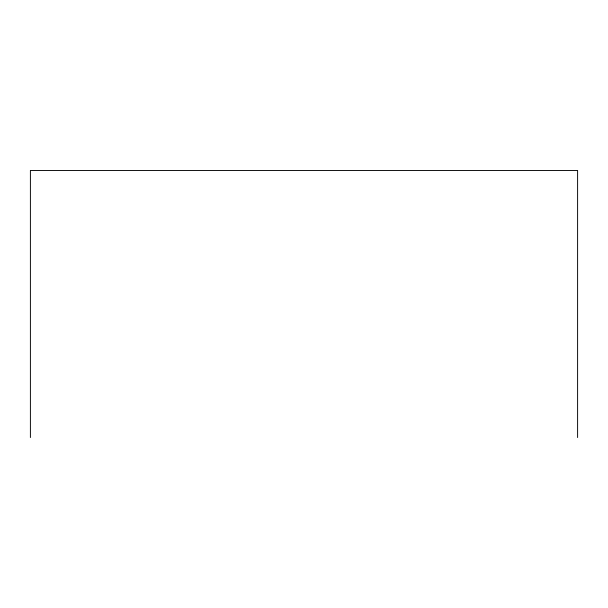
<?xml version="1.0" encoding="UTF-8"?>
<svg xmlns="http://www.w3.org/2000/svg" width="608" height="608" viewBox="0 0 608 608"><rect width="100%" height="100%" fill="white"/><g stroke="black" fill="none" stroke-linecap="round" stroke-linejoin="round"><path stroke-width="0.91" d="M577.6 437.54L577.6 170.46L30.4 170.46L30.4 437.54"/></g></svg>
